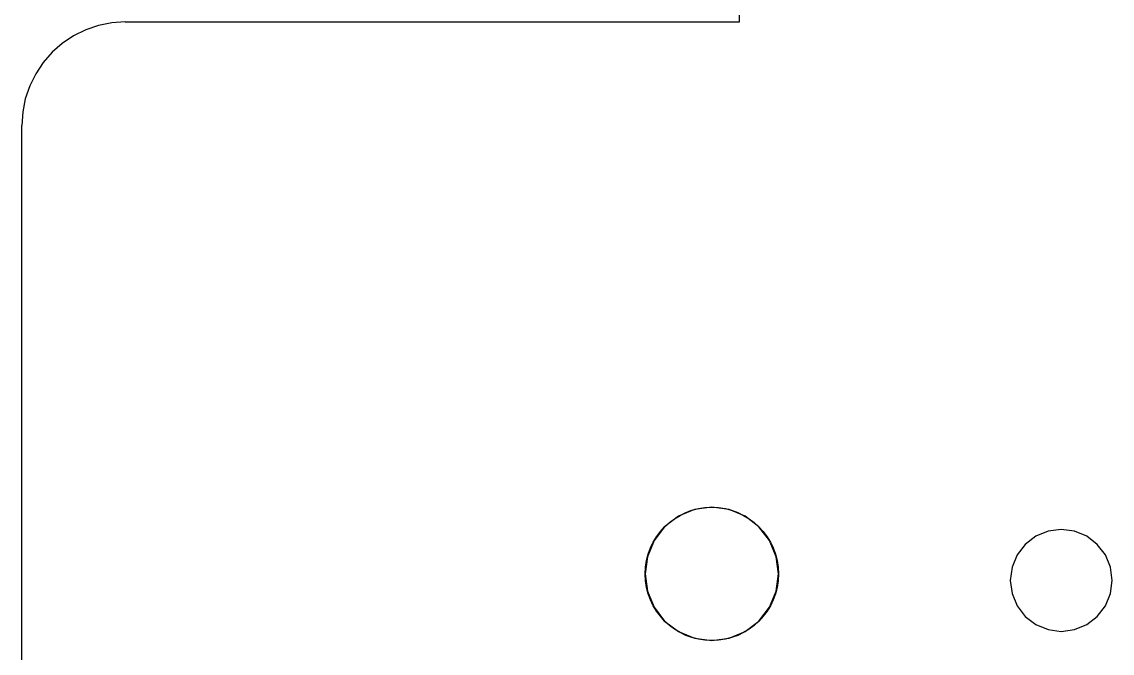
# Model space of a CAD drawing. Header units: millimetres. Extents: x -658 to 1307, y -81 to 472.
# Drawn here: x 574.58 to 606.19, y 326.31 to 344.61 of the extents above; entities that cross this region are included whole.
import ezdxf

# ---------------------------------------------------------------- set-up
doc = ezdxf.new("R2010")
doc.units = ezdxf.units.MM
doc.layers.get('0').update_dxf_attribs({"true_color": 0xffffff})
doc.layers.add('version_135', color=190, linetype='Continuous', true_color=0x9900ff)

# ---------------------------------------------------------------- blocks, each defined once
blk = doc.blocks.new('Group_21')
for p, q in [((0, -10.314, 0), (0, 64.063, 0.003)), ((0, -10.314, -4.5), (0, 64.063, -4.497)), ((-18.576, -10.417, 0.002), (-18.577, -10.417, -4.498)), ((-18.192, -10.34, 0.002), (-18.192, -10.34, -4.498)), ((-17.8, -10.314, 0.002), (0, -10.314, 0)), ((-17.8, -10.314, -4.498), (0, -10.314, -4.5)), ((-17.8, -10.314, 0.002), (-17.8, -10.314, -4.498)), ((0, -10.314, 0), (0, -10.314, -4.5)), ((-19.3, -10.716, 0.001), (-19.3, -10.716, -4.499)), ((-18.948, -10.543, 0.001), (-18.948, -10.543, -4.499)), ((-19.626, -10.934, 0.001), (-19.626, -10.934, -4.499)), ((-19.921, -11.193, 0.001), (-19.921, -11.193, -4.499)), ((-20.18, -11.488, 0.001), (-20.18, -11.488, -4.499)), ((-20.398, -11.814, 0.001), (-20.398, -11.814, -4.499)), ((-20.572, -12.166, 0.001), (-20.572, -12.166, -4.499)), ((-20.698, -12.538, 0.001), (-20.698, -12.538, -4.499)), ((-20.774, -12.923, 0.001), (-20.774, -12.923, -4.499)), ((-20.8, -42.314, 0), (-20.8, -13.314, 0.001)), ((-20.8, -42.314, -4.5), (-20.8, -13.314, -4.499)), ((-20.8, -13.314, 0.001), (-20.8, -13.314, -4.499)), ((-1.766, -24.641, 0), (-1.766, -24.641, -4.5)), ((-1.3, -24.448, 0), (-1.3, -24.448, -4.5)), ((-0.8, -24.383, 0), (-0.8, -24.383, -4.5)), ((-0.3, -24.448, 0), (-0.3, -24.448, -4.5)), ((0.166, -24.641, 0), (0.166, -24.641, -4.5)), ((-2.166, -24.948, 0), (-2.166, -24.948, -4.5)), ((0.566, -24.948, 0), (0.566, -24.948, -4.5)), ((8.59, -25.223, 0), (8.59, -25.223, -4.5)), ((8.947, -25.076, 0), (8.947, -25.075, -4.5)), ((9.329, -25.025, 0), (9.329, -25.025, -4.5)), ((9.711, -25.076, 0), (9.711, -25.075, -4.5)), ((10.068, -25.223, 0), (10.068, -25.223, -4.5)), ((-2.473, -25.348, 0), (-2.473, -25.348, -4.5)), ((0.873, -25.348, 0), (0.873, -25.348, -4.5)), ((8.284, -25.458, 0), (8.284, -25.458, -4.5)), ((10.374, -25.458, 0), (10.374, -25.458, -4.5)), ((-2.666, -25.814, 0), (-2.666, -25.814, -4.5)), ((1.066, -25.814, 0), (1.066, -25.814, -4.5)), ((8.05, -25.764, 0), (8.05, -25.764, -4.5)), ((10.608, -25.764, 0), (10.608, -25.764, -4.5)), ((7.902, -26.12, 0), (7.902, -26.12, -4.5)), ((10.756, -26.12, 0), (10.756, -26.12, -4.5)), ((-2.732, -26.314, 0), (-2.732, -26.314, -4.5)), ((1.132, -26.314, 0), (1.132, -26.314, -4.5)), ((7.852, -26.502, 0), (7.852, -26.502, -4.5)), ((10.806, -26.502, 0), (10.806, -26.502, -4.5)), ((-2.666, -26.814, 0), (-2.666, -26.814, -4.5)), ((1.066, -26.814, 0), (1.066, -26.814, -4.5)), ((7.902, -26.885, 0), (7.902, -26.885, -4.5)), ((10.756, -26.885, 0), (10.756, -26.885, -4.5)), ((-2.473, -27.28, 0), (-2.473, -27.28, -4.5)), ((0.873, -27.28, 0), (0.873, -27.28, -4.5)), ((8.05, -27.241, 0), (8.05, -27.241, -4.5)), ((10.608, -27.241, 0), (10.608, -27.241, -4.5)), ((-2.166, -27.68, 0), (-2.166, -27.68, -4.5)), ((0.566, -27.68, 0), (0.566, -27.68, -4.5)), ((8.284, -27.547, 0), (8.284, -27.547, -4.5)), ((8.59, -27.782, 0), (8.59, -27.782, -4.5)), ((10.068, -27.782, 0), (10.068, -27.782, -4.5)), ((10.374, -27.547, 0), (10.374, -27.547, -4.5)), ((-1.766, -27.987, 0), (-1.766, -27.987, -4.5)), ((0.166, -27.987, 0), (0.166, -27.987, -4.5)), ((8.947, -27.929, 0), (8.947, -27.929, -4.5)), ((9.329, -27.98, 0), (9.329, -27.98, -4.5)), ((9.711, -27.929, 0), (9.711, -27.929, -4.5)), ((-1.3, -28.18, 0), (-1.3, -28.18, -4.5)), ((-0.8, -28.246, 0), (-0.8, -28.246, -4.5)), ((-0.3, -28.18, 0), (-0.3, -28.18, -4.5))]:
    blk.add_line(p, q)
for points in [[(-17.8, -10.314, 0.002), (-18.192, -10.34, 0.002), (-18.576, -10.417, 0.002), (-18.948, -10.543, 0.001), (-19.3, -10.716, 0.001), (-19.626, -10.934, 0.001), (-19.921, -11.193, 0.001), (-20.18, -11.488, 0.001), (-20.398, -11.814, 0.001), (-20.572, -12.166, 0.001), (-20.698, -12.538, 0.001), (-20.774, -12.923, 0.001), (-20.8, -13.314, 0.001)], [(-17.8, -10.314, -4.498), (-18.192, -10.34, -4.498), (-18.577, -10.417, -4.498), (-18.948, -10.543, -4.499), (-19.3, -10.716, -4.499), (-19.626, -10.934, -4.499), (-19.921, -11.193, -4.499), (-20.18, -11.488, -4.499), (-20.398, -11.814, -4.499), (-20.572, -12.166, -4.499), (-20.698, -12.538, -4.499), (-20.774, -12.923, -4.499), (-20.8, -13.314, -4.499)]]:
    blk.add_polyline3d(points)
for points in [[(1.132, -26.314, 0), (1.066, -25.814, 0), (0.873, -25.348, 0), (0.566, -24.948, 0), (0.166, -24.641, 0), (-0.3, -24.448, 0), (-0.8, -24.383, 0), (-1.3, -24.448, 0), (-1.766, -24.641, 0), (-2.166, -24.948, 0), (-2.473, -25.348, 0), (-2.666, -25.814, 0), (-2.732, -26.314, 0), (-2.666, -26.814, 0), (-2.473, -27.28, 0), (-2.166, -27.68, 0), (-1.766, -27.987, 0), (-1.3, -28.18, 0), (-0.8, -28.246, 0), (-0.3, -28.18, 0), (0.166, -27.987, 0), (0.566, -27.68, 0), (0.873, -27.28, 0), (1.066, -26.814, 0), (1.132, -26.314, 0)], [(10.806, -26.502, 0), (10.756, -26.12, 0), (10.608, -25.764, 0), (10.374, -25.458, 0), (10.068, -25.223, 0), (9.711, -25.076, 0), (9.329, -25.025, 0), (8.947, -25.076, 0), (8.59, -25.223, 0), (8.284, -25.458, 0), (8.05, -25.764, 0), (7.902, -26.12, 0), (7.852, -26.502, 0), (7.902, -26.885, 0), (8.05, -27.241, 0), (8.284, -27.547, 0), (8.59, -27.782, 0), (8.947, -27.929, 0), (9.329, -27.98, 0), (9.711, -27.929, 0), (10.068, -27.782, 0), (10.374, -27.547, 0), (10.608, -27.241, 0), (10.756, -26.885, 0), (10.806, -26.502, 0)], [(10.756, -26.885, -4.5), (10.806, -26.502, -4.5), (10.756, -26.12, -4.5), (10.608, -25.764, -4.5), (10.374, -25.458, -4.5), (10.068, -25.223, -4.5), (9.711, -25.075, -4.5), (9.329, -25.025, -4.5), (8.947, -25.075, -4.5), (8.59, -25.223, -4.5), (8.284, -25.458, -4.5), (8.05, -25.764, -4.5), (7.902, -26.12, -4.5), (7.852, -26.502, -4.5), (7.902, -26.885, -4.5), (8.05, -27.241, -4.5), (8.284, -27.547, -4.5), (8.59, -27.782, -4.5), (8.947, -27.929, -4.5), (9.329, -27.98, -4.5), (9.711, -27.929, -4.5), (10.068, -27.782, -4.5), (10.374, -27.547, -4.5), (10.608, -27.241, -4.5), (10.756, -26.885, -4.5)]]:
    blk.add_polyline3d(points, close=True)
at = {"extrusion": (1.11802e-05, -4.6421e-06, 1)}
blk.add_circle((-0.8, -26.314, -4.5), 1.932, dxfattribs=at)

msp = doc.modelspace()

# ---------------------------------------------------------------- block references
at = {"layer": 'version_135'}
msp.add_blockref('Group_21', (595.385, 354.922, 0.001), dxfattribs=at)

doc.saveas('drawing.dxf')
